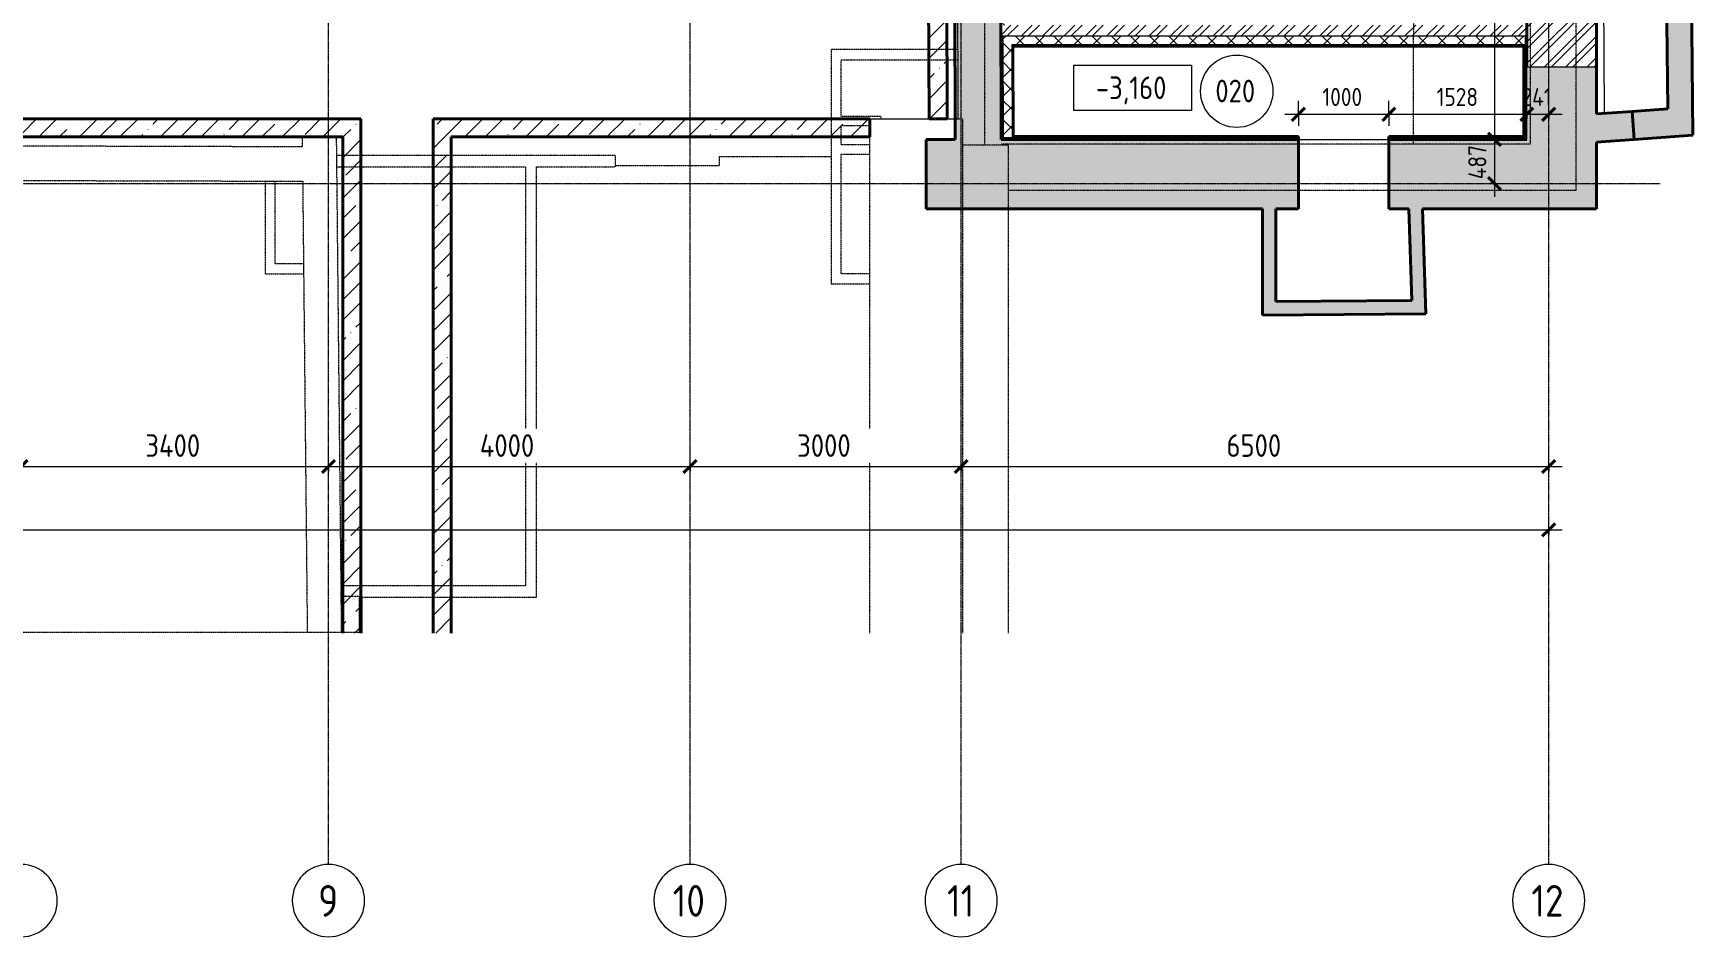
# Model space of a CAD drawing. Header units: millimetres. Extents: x -11886 to 147109, y 276 to 46084.
# Drawn here: x 39143 to 57505, y 276 to 10268 of the extents above; entities that cross this region are included whole.
import ezdxf

# ---------------------------------------------------------------- set-up
doc = ezdxf.new("R2010")
doc.units = ezdxf.units.MM
doc.linetypes.add('ADSK_Линия сетки', pattern=[25, 20, -2.5, 0, -2.5])
doc.linetypes.add('ADSK_Сверху', pattern=[4.5, 3, -1.5])
for name, color, linetype, lineweight in [('Аннотация', 7, 'Continuous', 20), ('Марки помещений', 7, 'Continuous', 20), ('Оси', 7, 'Continuous', 9), ('Отметки', 7, 'Continuous', 9), ('Перекрытие', 7, 'Continuous', 18), ('Размеры', 7, 'Continuous', 9), ('Размеры-100', 7, 'Continuous', 9), ('Стены внутренние', 7, 'Continuous', 18), ('Стены наружные', 7, 'Continuous', 18), ('Стены штриховка', 7, 'Continuous', 18)]:
    doc.layers.add(name, color=color, linetype=linetype, lineweight=lineweight)
doc.styles.add('GOST Common', font='GOST_Common.ttf', dxfattribs={"width": 0.9, "height": 350})
doc.styles.add('GOST Common_1', font='GOST_Common.ttf', dxfattribs={"width": 0.9, "height": 250})
doc.styles.add('GOST Common_2', font='GOST_Common.ttf', dxfattribs={"width": 0.9, "height": 200})
doc.dimstyles.new('ADSK_Основной_2_5_мм', dxfattribs={"dimscale": 304.8, "dimtxt": 251.428749, "dimasz": 0.463911, "dimexe": 0.492126, "dimexo": 0.492126, "dimgap": 0.098425, "dimtad": 1, "dimdec": 1, "dimrnd": 0.1, "dimdsep": 46, "dimtxsty": 'GOST Common_1', "dimblk1": 'OBLIQUE', "dimblk2": 'OBLIQUE', "dimsah": 1, "dimcen": 0.09, "dimdle": 0.492126, "dimazin": 2, "dimtfac": 1, "dimtdec": 4, "dimtix": 1, "dimtmove": 0, "dimatfit": 3, "dimfxl": 1, "dimtvp": 1, "dimtfill": 1, "dimtolj": 1, "dimtzin": 0, "dimlwd": 20, "dimlwe": 20, "dimarcsym": 2})
doc.dimstyles.new('ADSK_Основной_2_мм_Округление_до_1_мм', dxfattribs={"dimscale": 304.8, "dimtxt": 201.142999, "dimasz": 0.463911, "dimexe": 0.492126, "dimexo": 0.492126, "dimgap": 0.098425, "dimtad": 1, "dimdec": 0, "dimdsep": 46, "dimtxsty": 'GOST Common_2', "dimblk1": 'OBLIQUE', "dimblk2": 'OBLIQUE', "dimsah": 1, "dimcen": 0.09, "dimdle": 0.492126, "dimazin": 2, "dimtfac": 1, "dimtdec": 4, "dimtix": 1, "dimtmove": 0, "dimatfit": 3, "dimfxl": 1, "dimtvp": 1, "dimtolj": 1, "dimtzin": 0, "dimlwd": 20, "dimlwe": 20, "dimarcsym": 2})
pattern_1 = [(45, (0, 0), (-106.066, 106.066), []), (135, (0, 0), (-106.066, -106.066), [])]
pattern_2 = [(45, (0, 0), (-117.8655, 117.8655), []), (45, (78.58, 0), (-117.8655, 117.8655), [])]
pattern_3 = [(45, (0, 0), (-224.5064, 224.5064), []), (45, (224.5, 0), (-224.5064, 224.5064), [396.875, -79.375, 3.353, -76.022])]

# ---------------------------------------------------------------- blocks, each defined once
blk = doc.blocks.new('Ось сетки - Круг_Ø8 мм-6577-00 План подвала кладочный')
at = {"layer": 'Оси', "lineweight": 20}
for start, end in [(360, 180), (180, 360)]:
    blk.add_arc((0, 0), 4, start, end, dxfattribs=at)
blk = doc.blocks.new('DIMBLOCK8-00 План подвала кладочный')
at = {"layer": 'Размеры-100', "lineweight": 20}
for p, q in [((39010, 5476), (39010, 5626)), ((42410, 5476), (42410, 5626)), ((39010, 5476), (42410, 5476)), ((39010, 5476), (39010, 5426)), ((42410, 5476), (42410, 5426))]:
    blk.add_line(p, q, dxfattribs=at)
at = {"layer": 'Размеры-100', "lineweight": 40}
for p, q in [((39010, 5476), (39081, 5547)), ((42410, 5476), (42481, 5547)), ((39010, 5476), (38939, 5405)), ((42410, 5476), (42339, 5405))]:
    blk.add_line(p, q, dxfattribs=at)
at = {"layer": 'Размеры-100', "color": 0, "lineweight": 20, "insert": (40384, 5833), "char_height": 250, "width": 782.41, "attachment_point": 1, "line_spacing_factor": 1.022761, "style": 'GOST Common_1', "bg_fill": 3, "box_fill_scale": 1.25, "bg_fill_color": 256, "bg_fill_true_color": 13158600, "bg_fill_transparency": 0}
blk.add_mtext('3400', dxfattribs=at)
blk = doc.blocks.new('_Oblique')
at = {"color": 0, "linetype": 'ByBlock', "lineweight": -2}
blk.add_line((-0.5, -0.5), (0.5, 0.5), dxfattribs=at)
blk = doc.blocks.new('DIMBLOCK9-00 План подвала кладочный')
at = {"layer": 'Размеры-100', "lineweight": 20}
for p, q in [((42410, 5476), (42410, 5626)), ((46410, 5476), (46410, 5626)), ((42410, 5476), (46410, 5476)), ((42410, 5476), (42410, 5426)), ((46410, 5476), (46410, 5426))]:
    blk.add_line(p, q, dxfattribs=at)
at = {"layer": 'Размеры-100', "lineweight": 40}
for p, q in [((42410, 5476), (42481, 5547)), ((46410, 5476), (46481, 5547)), ((42410, 5476), (42339, 5405)), ((46410, 5476), (46339, 5405))]:
    blk.add_line(p, q, dxfattribs=at)
at = {"layer": 'Размеры-100', "color": 0, "lineweight": 20, "insert": (44084, 5833), "char_height": 250, "width": 782.41, "attachment_point": 1, "line_spacing_factor": 1.022761, "style": 'GOST Common_1', "bg_fill": 3, "box_fill_scale": 1.25, "bg_fill_color": 256, "bg_fill_true_color": 13158600, "bg_fill_transparency": 0}
blk.add_mtext('4000', dxfattribs=at)
blk = doc.blocks.new('DIMBLOCK10-00 План подвала кладочный')
at = {"layer": 'Размеры-100', "lineweight": 20}
for p, q in [((46410, 5476), (46410, 5626)), ((49410, 5476), (49410, 5626)), ((46410, 5476), (49410, 5476)), ((46410, 5476), (46410, 5426)), ((49410, 5476), (49410, 5426))]:
    blk.add_line(p, q, dxfattribs=at)
at = {"layer": 'Размеры-100', "lineweight": 40}
for p, q in [((46410, 5476), (46481, 5547)), ((49410, 5476), (49481, 5547)), ((46410, 5476), (46339, 5405)), ((49410, 5476), (49339, 5405))]:
    blk.add_line(p, q, dxfattribs=at)
at = {"layer": 'Размеры-100', "color": 0, "lineweight": 20, "insert": (47595, 5833), "char_height": 250, "width": 756.84, "attachment_point": 1, "line_spacing_factor": 1.022761, "style": 'GOST Common_1', "bg_fill": 3, "box_fill_scale": 1.25, "bg_fill_color": 256, "bg_fill_true_color": 13158600, "bg_fill_transparency": 0}
blk.add_mtext('3000', dxfattribs=at)
blk = doc.blocks.new('DIMBLOCK11-00 План подвала кладочный')
at = {"layer": 'Размеры-100', "lineweight": 20}
for p, q in [((49410, 5476), (49410, 5626)), ((55910, 5476), (55910, 5626)), ((49410, 5476), (56060, 5476)), ((49410, 5476), (49410, 5426)), ((55910, 5476), (55910, 5426))]:
    blk.add_line(p, q, dxfattribs=at)
at = {"layer": 'Размеры-100', "lineweight": 40}
for p, q in [((49410, 5476), (49481, 5547)), ((55910, 5476), (55981, 5547)), ((49410, 5476), (49339, 5405)), ((55910, 5476), (55839, 5405))]:
    blk.add_line(p, q, dxfattribs=at)
at = {"layer": 'Размеры-100', "color": 0, "lineweight": 20, "insert": (52345, 5833), "char_height": 250, "width": 756.84, "attachment_point": 1, "line_spacing_factor": 1.022761, "style": 'GOST Common_1', "bg_fill": 3, "box_fill_scale": 1.25, "bg_fill_color": 256, "bg_fill_true_color": 13158600, "bg_fill_transparency": 0}
blk.add_mtext('6500', dxfattribs=at)
blk = doc.blocks.new('DIMBLOCK16-00 План подвала кладочный')
at = {"layer": 'Размеры-100', "lineweight": 20}
for p, q in [((-6090, 4776), (56060, 4776)), ((-5940, 4776), (-5940, 4926)), ((-5940, 4776), (-5940, 4726)), ((55910, 4776), (55910, 4926)), ((55910, 4776), (55910, 4726))]:
    blk.add_line(p, q, dxfattribs=at)
at = {"layer": 'Размеры-100', "lineweight": 40}
for p, q in [((-5940, 4776), (-6011, 4705)), ((-5940, 4776), (-5869, 4847)), ((55910, 4776), (55839, 4705)), ((55910, 4776), (55981, 4847))]:
    blk.add_line(p, q, dxfattribs=at)
at = {"layer": 'Размеры-100', "color": 0, "lineweight": 20, "insert": (24614, 5133), "char_height": 250, "width": 889.8, "attachment_point": 1, "line_spacing_factor": 1.022761, "style": 'GOST Common_1', "bg_fill": 3, "box_fill_scale": 1.25, "bg_fill_color": 256, "bg_fill_true_color": 13158600, "bg_fill_transparency": 0}
blk.add_mtext('61850', dxfattribs=at)
blk = doc.blocks.new('ADSK_Марка_Помещение_ОдноЗначение - Номер-247393-00 План подвала кладочный')
at = {"layer": 'Марки помещений'}
blk.add_circle((0, 0), 4, dxfattribs=at)
blk = doc.blocks.new('Высотные отметки - Рамка-5093-00 План подвала кладочный')
at = {"layer": 'Аннотация'}
for p, q in [((-6.5, 0), (-6.5, 5)), ((-6.5, 5), (6.5, 5)), ((6.5, 5), (6.5, 0)), ((6.5, 0), (-6.5, 0))]:
    blk.add_line(p, q, dxfattribs=at)
blk = doc.blocks.new('DIMBLOCK119-00 План подвала кладочный')
at = {"layer": 'Размеры-100', "lineweight": 40}
for p, q in [((55312, 12247), (55241, 12318)), ((55312, 12247), (55382, 12176)), ((55312, 9094), (55241, 9165)), ((55312, 9094), (55382, 9024))]:
    blk.add_line(p, q, dxfattribs=at)
at = {"layer": 'Размеры-100', "lineweight": 20}
for p, q in [((55312, 12247), (55162, 12247)), ((55312, 12247), (55312, 9094)), ((55312, 12247), (55686, 12247)), ((55312, 9094), (55262, 9094)), ((55312, 9094), (55462, 9094))]:
    blk.add_line(p, q, dxfattribs=at)
at = {"layer": 'Размеры-100', "color": 0, "lineweight": 20, "insert": (55020, 10437), "char_height": 200, "width": 560.47, "attachment_point": 1, "rotation": 90, "line_spacing_factor": 1.022761, "style": 'GOST Common_2'}
blk.add_mtext('3153', dxfattribs=at)
blk = doc.blocks.new('DIMBLOCK120-00 План подвала кладочный')
at = {"layer": 'Размеры-100', "lineweight": 40}
for p, q in [((55312, 9094), (55241, 9165)), ((55312, 9094), (55382, 9024)), ((55312, 8607), (55241, 8677)), ((55312, 8607), (55382, 8536))]:
    blk.add_line(p, q, dxfattribs=at)
at = {"layer": 'Размеры-100', "lineweight": 20}
for p, q in [((55312, 9094), (55262, 9094)), ((55312, 9094), (55312, 8457)), ((55312, 9094), (55462, 9094)), ((55312, 8607), (55262, 8607)), ((55312, 8607), (55462, 8607))]:
    blk.add_line(p, q, dxfattribs=at)
at = {"layer": 'Размеры-100', "color": 0, "lineweight": 20, "insert": (55020, 8653), "char_height": 200, "width": 474.56, "attachment_point": 1, "rotation": 90, "line_spacing_factor": 1.022761, "style": 'GOST Common_2'}
blk.add_mtext('487', dxfattribs=at)
blk = doc.blocks.new('DIMBLOCK205-00 План подвала кладочный')
at = {"layer": 'Размеры-100', "lineweight": 20}
for p, q in [((52991, 9372), (54141, 9372)), ((53141, 9372), (53141, 9522)), ((53141, 9372), (53141, 9244)), ((54141, 9372), (54141, 9522)), ((54141, 9372), (54141, 9244))]:
    blk.add_line(p, q, dxfattribs=at)
at = {"layer": 'Размеры-100', "lineweight": 40}
for p, q in [((53141, 9372), (53070, 9301)), ((53141, 9372), (53212, 9443)), ((54141, 9372), (54070, 9301)), ((54141, 9372), (54212, 9443))]:
    blk.add_line(p, q, dxfattribs=at)
at = {"layer": 'Размеры-100', "color": 0, "lineweight": 20, "insert": (53407, 9663), "char_height": 200, "width": 560.47, "attachment_point": 1, "line_spacing_factor": 1.022761, "style": 'GOST Common_2'}
blk.add_mtext('1000', dxfattribs=at)
blk = doc.blocks.new('DIMBLOCK206-00 План подвала кладочный')
at = {"layer": 'Размеры-100', "lineweight": 40}
for p, q in [((54141, 9372), (54070, 9301)), ((54141, 9372), (54212, 9443)), ((55669, 9372), (55598, 9301)), ((55669, 9372), (55739, 9443))]:
    blk.add_line(p, q, dxfattribs=at)
at = {"layer": 'Размеры-100', "lineweight": 20}
for p, q in [((54141, 9372), (54141, 9522)), ((54141, 9372), (55669, 9372)), ((54141, 9372), (54141, 9244)), ((55669, 9372), (55669, 9522)), ((55669, 9372), (55669, 9322))]:
    blk.add_line(p, q, dxfattribs=at)
at = {"layer": 'Размеры-100', "color": 0, "lineweight": 20, "insert": (54671, 9663), "char_height": 200, "width": 560.47, "attachment_point": 1, "line_spacing_factor": 1.022761, "style": 'GOST Common_2'}
blk.add_mtext('1528', dxfattribs=at)
blk = doc.blocks.new('DIMBLOCK207-00 План подвала кладочный')
at = {"layer": 'Размеры-100', "lineweight": 40}
for p, q in [((55669, 9372), (55598, 9301)), ((55669, 9372), (55739, 9443)), ((55910, 9372), (55839, 9301)), ((55910, 9372), (55981, 9443))]:
    blk.add_line(p, q, dxfattribs=at)
at = {"layer": 'Размеры-100', "lineweight": 20}
for p, q in [((55669, 9372), (55669, 9522)), ((55669, 9372), (56060, 9372)), ((55669, 9372), (55669, 9322)), ((55910, 9372), (55910, 9522)), ((55910, 9372), (55910, 9322))]:
    blk.add_line(p, q, dxfattribs=at)
at = {"layer": 'Размеры-100', "color": 0, "lineweight": 20, "insert": (55610, 9663), "char_height": 200, "width": 429.56, "attachment_point": 1, "line_spacing_factor": 1.022761, "style": 'GOST Common_2'}
blk.add_mtext('241', dxfattribs=at)

msp = doc.modelspace()

# ---------------------------------------------------------------- hatches: boundary and pattern name
at = {"layer": 'Стены внутренние', "true_color": 0xc0c0c0}
h = msp.add_hatch(color=9, dxfattribs=at)
h.paths.add_polyline_path([(49852.95, 9094.22), (49842, 14296), (49332, 14294.93), (49342.95, 9094.22)])
h.paths.add_polyline_path([(49329.75, 15364.93), (49839.75, 15366), (49829.48, 20245.85), (49319.47, 20249.06), (49329.24, 15604.62)])
at = {"layer": 'Стены внутренние', "lineweight": 9}
h = msp.add_hatch(dxfattribs=at)
h.set_pattern_fill('FP_1', color=256, style=0, pattern_type=2)
h.set_pattern_definition(pattern_1)
h.paths.add_polyline_path([(49872.91, 9114.22), (49972.91, 9114.22), (49970.54, 10238.22), (49870.54, 10238.22), (49872.88, 9126.22)])
h.paths.add_polyline_path([(49870.29, 10358.22), (49970.29, 10358.22), (49962, 14296.26), (49862, 14296.05), (49867.64, 11614.63)])
h.paths.add_polyline_path([(49859.75, 15366.04), (49959.75, 15366.25), (49959.62, 15423.94), (49859.62, 15425.19), (49859.65, 15413.19)])
h = msp.add_hatch(dxfattribs=at)
h.set_pattern_fill('FP_3', color=256, style=0, pattern_type=2)
h.set_pattern_definition(pattern_2)
h.paths.add_polyline_path([(55668.73, 10238.22), (55668.73, 10358.22), (49850.29, 10358.22), (49850.54, 10238.22), (55665.45, 10238.22)])
h = msp.add_hatch(dxfattribs=at)
h.set_pattern_fill('FP_1', color=256, style=0, pattern_type=2)
h.set_pattern_definition(pattern_1)
h.paths.add_polyline_path([(55648.73, 10138.22), (55648.73, 10238.22), (49970.54, 10238.22), (49970.75, 10138.22), (55638.73, 10138.22)])
at = {"layer": 'Стены наружные', "true_color": 0xc0c0c0}
h = msp.add_hatch(color=9, dxfattribs=at)
h.paths.add_polyline_path([(56438.73, 8324.22), (56438.73, 9891.97), (55668.73, 9891.97), (55668.73, 8324.22)])
h.paths.add_polyline_path([(55668.73, 11124.97), (56438.73, 11124.97), (56438.73, 12247.12), (55668.73, 12247.12), (55668.73, 11614.63)])
h.paths.add_polyline_path([(55668.73, 13488.05), (56438.73, 13488.05), (56438.73, 18453.58), (55668.73, 18453.58), (55668.73, 14274.62)])
h.paths.add_polyline_path([(56368.73, 19523.58), (56438.73, 19523.58), (56438.73, 20204.29), (55668.73, 20209.13), (55668.73, 19523.58)])
for points in [[(57226.76, 9430.9), (57501.59, 9450.12), (57463.42, 13442.07), (57188.58, 13423.56), (57205.88, 11614.63)], [(56438.73, 9065.05), (56854.31, 9094.1), (56832.69, 9403.35), (56438.73, 9375.81)], [(56854.31, 9094.1), (57504.56, 9139.57), (57501.59, 9450.12), (56832.69, 9403.35)], [(52742.6, 7299.81), (52892.61, 7300.96), (52892.99, 8324.22), (52742.99, 8324.22)], [(54401.3, 7162.44), (54551.34, 7163.59), (54513.73, 8324.22), (54363.65, 8324.22), (54396.44, 7312.41)], [(52742.55, 7149.81), (54401.3, 7162.44), (54396.44, 7312.41), (52742.6, 7299.81)]]:
    msp.add_hatch(color=9, dxfattribs=at).paths.add_polyline_path(points)
at = {"layer": 'Стены наружные', "lineweight": 9}
h = msp.add_hatch(dxfattribs=at)
h.set_pattern_fill('FP_2', color=256, style=0, pattern_type=2)
h.set_pattern_definition(pattern_3)
h.paths.add_polyline_path([(49054.49, 9319.96), (49254.49, 9320.68), (49242.66, 12568.23), (49042.66, 12566.97), (49053.4, 9619.63)])
h = msp.add_hatch(dxfattribs=at)
h.set_pattern_fill('FP_3', color=256, style=0, pattern_type=2)
h.set_pattern_definition(pattern_2)
h.paths.add_polyline_path([(56438.73, 9891.97), (56438.73, 11124.97), (55668.73, 11124.97), (55668.73, 9891.97)])
h = msp.add_hatch(dxfattribs=at)
h.set_pattern_fill('FP_2', color=256, style=0, pattern_type=2)
h.set_pattern_definition(pattern_3)
h.paths.add_polyline_path([(32861.44, 9120.68), (42767.08, 9120.68), (42767.08, 9320.68), (19859.91, 9320.68), (19859.91, 9120.68), (28300.64, 9120.68)])
h = msp.add_hatch(dxfattribs=at)
h.set_pattern_fill('FP_2', color=256, style=0, pattern_type=2)
h.set_pattern_definition(pattern_3)
h.paths.add_polyline_path([(43567.08, 3634.65), (43767.08, 3634.65), (43767.08, 9320.68), (43567.08, 9320.68), (43567.08, 8954.63)])
h = msp.add_hatch(dxfattribs=at)
h.set_pattern_fill('FP_2', color=256, style=0, pattern_type=2)
h.set_pattern_definition(pattern_3)
h.paths.add_polyline_path([(43767.08, 9120.68), (48398.39, 9120.68), (48398.39, 9320.68), (43767.08, 9320.68)])
h = msp.add_hatch(dxfattribs=at)
h.set_pattern_fill('FP_2', color=256, style=0, pattern_type=2)
h.set_pattern_definition(pattern_3)
h.paths.add_polyline_path([(42767.08, 3634.65), (42767.08, 9120.68), (42567.08, 9120.68), (42567.08, 3634.65)])
at = {"layer": 'Стены наружные', "true_color": 0xc0c0c0}
h = msp.add_hatch(color=9, dxfattribs=at)
h.paths.add_polyline_path([(53140.9, 8324.22), (53140.9, 9094.22), (49024.39, 9094.22), (49024.39, 8324.22), (52892.99, 8324.22)])
h.paths.add_polyline_path([(55668.73, 8324.22), (55668.73, 9094.22), (54140.9, 9094.22), (54140.9, 8324.22), (54513.73, 8324.22)])

# ---------------------------------------------------------------- linework, layer by layer
at = {"layer": 'Оси', "linetype": 'ADSK_Линия сетки'}
for p, q in [((46409.91, 1075.56), (46409.91, 44534.79)), ((49409.91, 1075.56), (49409.91, 44534.79)), ((55909.91, 1075.56), (55909.91, 44534.79)), ((42409.91, 1075.56), (42409.91, 21668.8)), ((-11086.22, 8606.79), (57141.72, 8606.79))]:
    msp.add_line(p, q, dxfattribs=at)
at = {"layer": 'Перекрытие', "color": 9, "linetype": 'ADSK_Сверху', "true_color": 0xc2c2c2}
for p, q in [((49671.13, 9042.3), (49675, 13404.18)), ((54414.17, 9042.3), (54417.7, 11164.12))]:
    msp.add_line(p, q, dxfattribs=at)
at = {"layer": 'Перекрытие', "color": 251, "true_color": 0x484848}
msp.add_line((56504.76, 13377.49), (56524.36, 9381.79), dxfattribs=at)
at = {"layer": 'Перекрытие', "color": 9, "linetype": 'ADSK_Сверху', "true_color": 0xaad4d4}
for p, q in [((48398.39, 3634.65), (48398.39, 9320.68)), ((48398.39, 9320.68), (49423.4, 9320.68)), ((49423.4, 9320.68), (49423.4, 9032.36)), ((46736.84, 8803.8), (46736.84, 8903.8)), ((46736.84, 8903.8), (47970.84, 8903.8)), ((45582.84, 8803.8), (46736.84, 8803.8)), ((22441.33, 3643.28), (42767.08, 3643.28)), ((42767.08, 3643.28), (42767.08, 3634.65))]:
    msp.add_line(p, q, dxfattribs=at)
at = {"layer": 'Перекрытие', "color": 136, "true_color": 0x008080}
for p, q in [((48398.39, 9320.68), (49054.49, 9320.68)), ((49254.49, 9320.68), (49342.47, 9320.68)), ((53140.9, 9094.22), (54140.9, 9094.22))]:
    msp.add_line(p, q, dxfattribs=at)
at = {"layer": 'Стены внутренние', "lineweight": 40}
for p, q in [((49842, 14296), (49852.95, 9094.22)), ((49852.95, 9094.22), (49842, 14296)), ((49335.61, 12577.69), (49342.95, 9094.22)), ((55668.73, 9891.97), (55668.73, 11124.97)), ((49984.88, 9126.22), (49982.78, 10126.22)), ((49982.78, 10126.22), (55636.73, 10126.22)), ((55636.73, 9126.22), (55636.73, 10138.22)), ((49852.95, 9094.22), (53140.9, 9094.22)), ((53140.9, 9126.22), (49984.88, 9126.22)), ((53140.9, 9094.22), (53140.9, 9126.22)), ((55636.73, 9126.22), (54140.9, 9126.22)), ((54140.9, 9126.22), (54140.9, 9094.22)), ((54140.9, 9094.22), (55668.73, 9094.22))]:
    msp.add_line(p, q, dxfattribs=at)
at = {"layer": 'Стены внутренние', "color": 253, "linetype": 'ADSK_Сверху', "true_color": 0xaaaaaa}
for p, q in [((49367.07, 12917.06), (49372.15, 9320.68)), ((47970.84, 10086.78), (47970.84, 7496.32)), ((49371.07, 10086.78), (47970.84, 10086.78)), ((48082.84, 9347.4), (48082.84, 9974.78)), ((48082.84, 9974.78), (49371.22, 9974.78)), ((49340.86, 10086.78), (49341.09, 9974.78)), ((49371.07, 10086.78), (49371.22, 9974.78)), ((48522.84, 9347.4), (48082.84, 9347.4)), ((48082.84, 9032.36), (48082.84, 9247.4)), ((48082.84, 9247.4), (48398.39, 9247.4)), ((48522.84, 9347.4), (48522.84, 9320.68)), ((42120.57, 9011.43), (25313.45, 9055.85)), ((42119.46, 9120.68), (42120.57, 9011.43)), ((42119.46, 9120.68), (42499.48, 9120.68)), ((42555.3, 3643.28), (42499.48, 9120.68)), ((48398.39, 9032.36), (48082.84, 9032.36)), ((45582.84, 8915.8), (42501.57, 8915.8)), ((42502.83, 8791.8), (42501.57, 8915.8)), ((45582.84, 8915.8), (45582.84, 8791.8)), ((48082.84, 7608.32), (48082.84, 8932.36)), ((48082.84, 8932.36), (48398.39, 8932.36)), ((25313.45, 8675.85), (42124.44, 8631.41)), ((41707.78, 8632.51), (41707.78, 7607.43)), ((41707.78, 8632.51), (41819.78, 8632.22)), ((41819.78, 7719.43), (41819.78, 8632.22)), ((42124.44, 8631.41), (42175.28, 3643.28)), ((42502.83, 8791.8), (44588.34, 8791.8)), ((44588.34, 8791.8), (44588.34, 4155.85)), ((44712.34, 8791.8), (45582.84, 8791.8)), ((44712.34, 4031.85), (44712.34, 8791.8)), ((42133.74, 7719.43), (41819.78, 7719.43)), ((42133.74, 7719.43), (42134.88, 7607.43)), ((41707.78, 7607.43), (42134.88, 7607.43)), ((48398.39, 7608.32), (48082.84, 7608.32)), ((47970.84, 7496.32), (48398.39, 7496.32)), ((44588.34, 4155.85), (42550.08, 4155.85)), ((42551.22, 4043.85), (42550.08, 4155.85)), ((42551.22, 4043.85), (42750.34, 4043.85)), ((42750.34, 4043.85), (42750.34, 3643.28)), ((42783.34, 4031.85), (44712.34, 4031.85)), ((42783.34, 3634.65), (42783.34, 4031.85))]:
    msp.add_line(p, q, dxfattribs=at)
at = {"layer": 'Стены внутренние'}
msp.add_line((55668.73, 9094.22), (55668.73, 9891.97), dxfattribs=at)
at = {"layer": 'Стены наружные', "color": 253, "linetype": 'ADSK_Сверху', "true_color": 0xaaaaaa}
for p, q in [((56213.95, 8532.3), (56213.95, 20861.19)), ((55703.95, 11200.22), (55703.95, 9042.3)), ((49423.4, 9032.36), (49423.4, 3634.65)), ((49423.4, 9032.36), (49933.4, 9032.36)), ((55703.95, 9042.3), (49853.06, 9042.3)), ((49933.4, 3634.65), (49933.4, 9032.36)), ((49933.4, 8532.3), (56213.95, 8532.3))]:
    msp.add_line(p, q, dxfattribs=at)
at = {"layer": 'Стены наружные', "lineweight": 40}
for p, q in [((57504.56, 9139.57), (57460.45, 13752.57)), ((57188.58, 13423.56), (57226.76, 9430.9)), ((49254.49, 9320.68), (49242.66, 12568.23)), ((49043.39, 12366.97), (49054.49, 9319.96)), ((56438.73, 9375.81), (56438.73, 12247.12)), ((56832.69, 9403.35), (56438.73, 9375.81)), ((57226.76, 9430.9), (56832.69, 9403.35)), ((56832.69, 9403.35), (56854.31, 9094.1)), ((42767.08, 9320.68), (19859.91, 9320.68)), ((42767.08, 3634.65), (42767.08, 9320.68)), ((43567.08, 9320.68), (43567.08, 3634.65)), ((48398.39, 9320.68), (43567.08, 9320.68)), ((48398.39, 9120.68), (48398.39, 9320.68)), ((49054.49, 9319.96), (49254.49, 9320.68)), ((19659.91, 9120.68), (42567.08, 9120.68)), ((42567.08, 9120.68), (42567.08, 3634.65)), ((43767.08, 3634.65), (43767.08, 9120.68)), ((43767.08, 9120.68), (48398.39, 9120.68)), ((49342.95, 9094.22), (49024.39, 9094.22)), ((49024.39, 9094.22), (49024.39, 8324.22)), ((53140.9, 9094.22), (49852.95, 9094.22)), ((53140.9, 8324.22), (53140.9, 9094.22)), ((55668.73, 9094.22), (54140.9, 9094.22)), ((54140.9, 9094.22), (54140.9, 8324.22)), ((56438.73, 9065.05), (56854.31, 9094.1)), ((56438.73, 8324.22), (56438.73, 9065.05)), ((56854.31, 9094.1), (57504.56, 9139.57)), ((49024.39, 8324.22), (52742.99, 8324.22)), ((52742.99, 8324.22), (52742.55, 7149.81)), ((52892.61, 7300.96), (52892.99, 8324.22)), ((52892.99, 8324.22), (53140.9, 8324.22)), ((54140.9, 8324.22), (54363.65, 8324.22)), ((54363.65, 8324.22), (54396.44, 7312.41)), ((54551.34, 7163.59), (54513.73, 8324.22)), ((54513.73, 8324.22), (56438.73, 8324.22)), ((52742.55, 7149.81), (54551.34, 7163.59)), ((54396.44, 7312.41), (52892.61, 7300.96))]:
    msp.add_line(p, q, dxfattribs=at)
at = {"layer": 'Стены наружные'}
msp.add_line((56438.73, 9891.97), (55668.73, 9891.97), dxfattribs=at)
at = {"layer": 'Стены штриховка'}
for p, q in [((55668.73, 11124.97), (55668.73, 9891.97)), ((49850.54, 10238.22), (55668.73, 10238.22)), ((49870.54, 10238.22), (49872.91, 9114.22)), ((55648.73, 10138.22), (49970.75, 10138.22)), ((49970.75, 10138.22), (49972.91, 9114.22)), ((49970.77, 10128.22), (55636.73, 10128.22)), ((49970.78, 10126.22), (49982.78, 10126.22)), ((49980.78, 10126.22), (49982.89, 9124.22)), ((55638.73, 9124.22), (55638.73, 10138.22)), ((55648.73, 10238.22), (55648.73, 9114.22)), ((49872.91, 9114.22), (53140.9, 9114.22)), ((49982.89, 9124.22), (53140.9, 9124.22)), ((54140.9, 9124.22), (55638.73, 9124.22)), ((54140.9, 9114.22), (55648.73, 9114.22))]:
    msp.add_line(p, q, dxfattribs=at)

# ---------------------------------------------------------------- block references
at = {"layer": 'Марки помещений', "xscale": 99.99999999999993, "yscale": 99.99999999999993, "zscale": 99.99999999999993}
msp.add_blockref('ADSK_Марка_Помещение_ОдноЗначение - Номер-247393-00 План подвала кладочный', (52458.28, 9626.44), dxfattribs=at)
at = {"layer": 'Оси', "lineweight": 20, "xscale": 99.99999999999993, "yscale": 99.99999999999993, "zscale": 99.99999999999993}
for p in [(39009.91, 675.56), (42409.91, 675.56), (46409.91, 675.56), (49409.91, 675.56), (55909.91, 675.56)]:
    msp.add_blockref('Ось сетки - Круг_Ø8 мм-6577-00 План подвала кладочный', p, dxfattribs=at)
at = {"layer": 'Отметки', "lineweight": 20, "xscale": 99.99999999999993, "yscale": 99.99999999999993, "zscale": 99.99999999999993}
msp.add_blockref('Высотные отметки - Рамка-5093-00 План подвала кладочный', (51307.78, 9413.2), dxfattribs=at)

# ---------------------------------------------------------------- texts
at = {"layer": 'Марки помещений', "lineweight": 9, "insert": (52222.02, 9754.17), "char_height": 250, "width": 584.4302, "attachment_point": 1, "style": 'GOST Common_1'}
msp.add_mtext('020', dxfattribs=at)
at = {"layer": 'Оси', "char_height": 350, "attachment_point": 1, "style": 'GOST Common'}
for s, insert, width in [('\\fGOST Common|b0|i0|c204|p34|;\\W.9;9', (42296.13, 848.1), 274.1771), ('10', (46218.73, 848.1), 461.772), ('11', (49254.28, 848.1), 375.1897), ('12', (55718.73, 848.1), 461.772)]:
    msp.add_mtext(s, dxfattribs=dict(at, insert=insert, width=width))
at = {"layer": 'Отметки', "lineweight": 20, "insert": (50900.47, 9789.91), "char_height": 250, "width": 977.5323, "attachment_point": 1, "line_spacing_factor": 1.022761, "style": 'GOST Common_1'}
msp.add_mtext('-3,160', dxfattribs=at)

# ---------------------------------------------------------------- dimensions: what is measured, and where the dimension line sits
at = {"layer": 'Размеры', "lineweight": 20}
for base, p1, p2, override, picture, middle in [((55311.6, 9094.22), (55836.22, 12247.12), (55411.58, 9094.22), {"dimpost": '<>', "dimfxl": 3181.363944}, 'DIMBLOCK119-00 План подвала кладочный', (55181.6, 10670.67)), ((55311.6, 8606.79), (55411.58, 9094.22), (55411.58, 8606.79), {"dimpost": '<>', "dimfxl": 487.429411}, 'DIMBLOCK120-00 План подвала кладочный', (55181.6, 8850.5))]:
    dim = msp.add_linear_dim(base=base, p1=p1, p2=p2, angle=90, dimstyle='ADSK_Основной_2_мм_Округление_до_1_мм', override=override, dxfattribs=at)
    dim.commit()
    dim.dimension.update_dxf_attribs({"geometry": picture, "text_midpoint": middle})
for base, p1, p2, override, picture, middle in [((54140.9, 9371.96), (53140.9, 9094.22), (54140.9, 9094.22), {"dimpost": '<>', "dimfxl": 1000}, 'DIMBLOCK205-00 План подвала кладочный', (53640.9, 9501.96)), ((55668.73, 9371.96), (54140.9, 9094.22), (55668.73, 9471.94), {"dimpost": '<>', "dimfxl": 1573.822794}, 'DIMBLOCK206-00 План подвала кладочный', (54904.82, 9501.96)), ((55909.91, 9371.96), (55668.73, 9471.94), (55909.91, 9471.94), {"dimpost": '<>', "dimfxl": 241.183488}, 'DIMBLOCK207-00 План подвала кладочный', (55789.32, 9501.96))]:
    dim = msp.add_linear_dim(base=base, p1=p1, p2=p2, dimstyle='ADSK_Основной_2_мм_Округление_до_1_мм', override=override, dxfattribs=at)
    dim.commit()
    dim.dimension.update_dxf_attribs({"geometry": picture, "text_midpoint": middle})

# ---------------------------------------------------------------- next in the draw order: dimensions: what is measured, and where the dimension line sits
for base, p1, p2, override, picture, middle in [((42409.91, 5475.99), (39009.91, 5575.97), (42409.91, 5575.97), {"dimpost": '<>', "dimfxl": 3400}, 'DIMBLOCK8-00 План подвала кладочный', (40709.91, 5630.99)), ((55909.91, 4775.99), (-5940.09, 4875.97), (55909.91, 4875.97), {"dimpost": '<>', "dimfxl": 61850}, 'DIMBLOCK16-00 План подвала кладочный', (24984.91, 4930.99))]:
    dim = msp.add_linear_dim(base=base, p1=p1, p2=p2, dimstyle='ADSK_Основной_2_5_мм', override=override, dxfattribs=at)
    dim.commit()
    dim.dimension.update_dxf_attribs({"geometry": picture, "text_midpoint": middle})

# ---------------------------------------------------------------- next in the draw order: dimensions: what is measured, and where the dimension line sits
dim = msp.add_linear_dim(base=(46409.91, 5475.99), p1=(42409.91, 5575.97), p2=(46409.91, 5575.97), dimstyle='ADSK_Основной_2_5_мм', override={"dimpost": '<>', "dimfxl": 4000}, dxfattribs=at)
dim.commit()
dim.dimension.update_dxf_attribs({"geometry": 'DIMBLOCK9-00 План подвала кладочный', "text_midpoint": (44409.91, 5630.99)})

# ---------------------------------------------------------------- next in the draw order: dimensions: what is measured, and where the dimension line sits
dim = msp.add_linear_dim(base=(49409.91, 5475.99), p1=(46409.91, 5575.97), p2=(49409.91, 5575.97), dimstyle='ADSK_Основной_2_5_мм', override={"dimpost": '<>', "dimfxl": 3000}, dxfattribs=at)
dim.commit()
dim.dimension.update_dxf_attribs({"geometry": 'DIMBLOCK10-00 План подвала кладочный', "text_midpoint": (47909.91, 5630.99)})

# ---------------------------------------------------------------- next in the draw order: dimensions: what is measured, and where the dimension line sits
dim = msp.add_linear_dim(base=(55909.91, 5475.99), p1=(49409.91, 5575.97), p2=(55909.91, 5575.97), dimstyle='ADSK_Основной_2_5_мм', override={"dimpost": '<>', "dimfxl": 6500}, dxfattribs=at)
dim.commit()
dim.dimension.update_dxf_attribs({"geometry": 'DIMBLOCK11-00 План подвала кладочный', "text_midpoint": (52659.91, 5630.99)})

doc.saveas('drawing.dxf')
